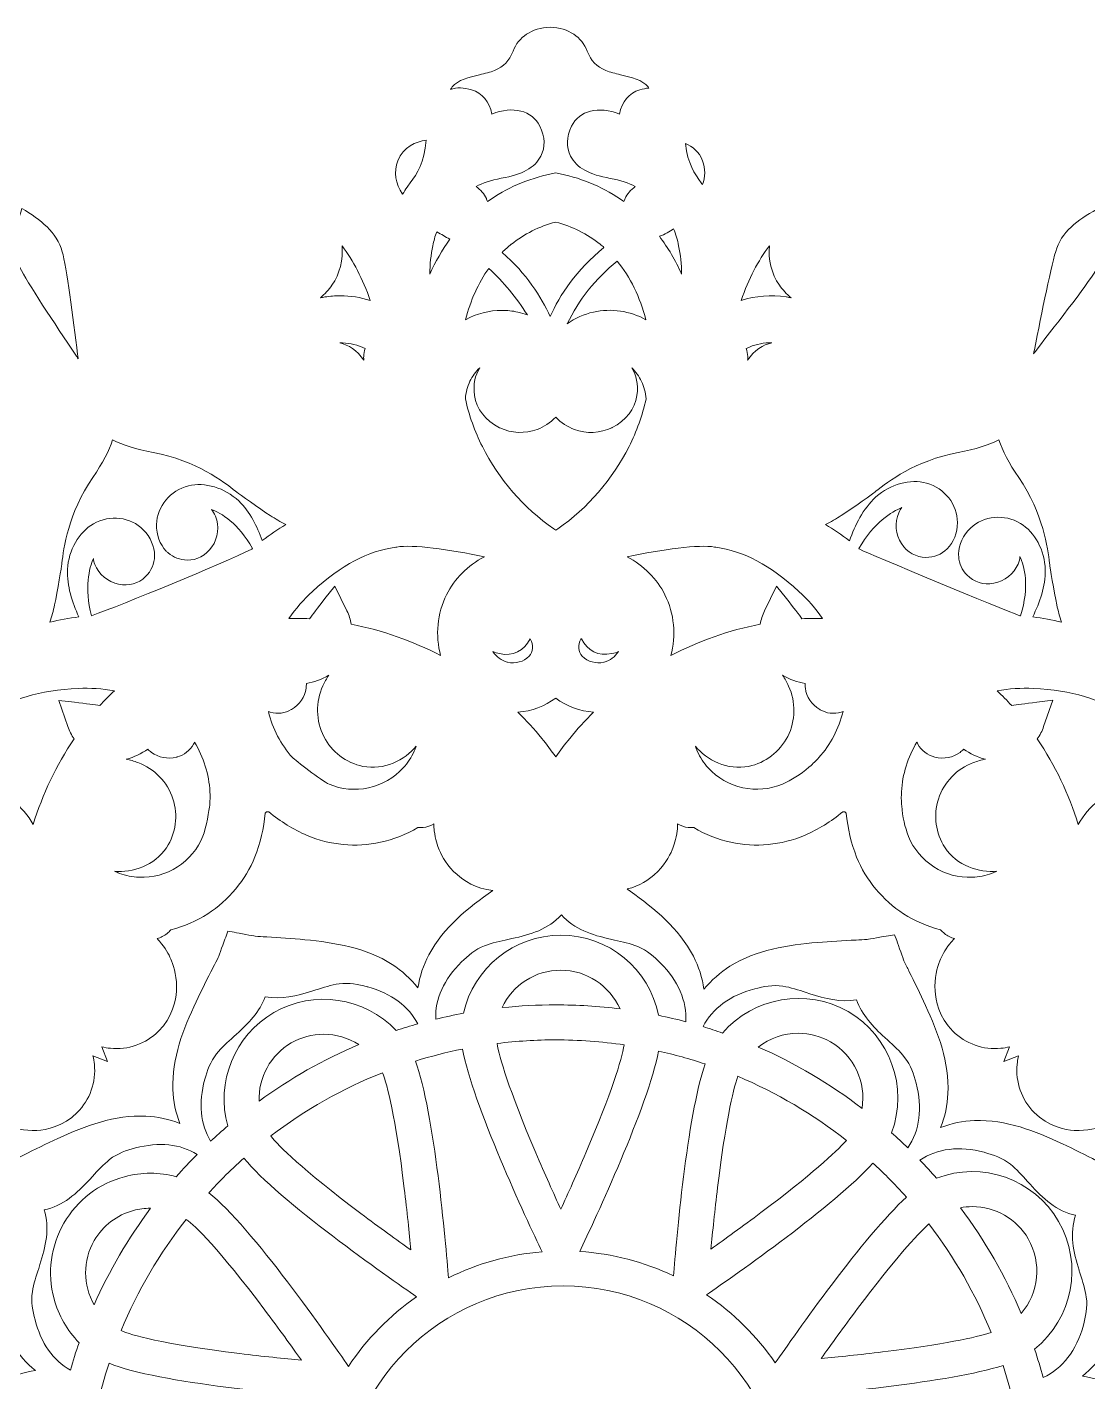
# Model space of a CAD drawing. Header units: millimetres. Extents: x -880 to 1612, y -870 to 417.
# Drawn here: x 566.6 to 778.9, y 113.9 to 385 of the extents above; entities that cross this region are included whole.
import ezdxf

# ---------------------------------------------------------------- set-up
doc = ezdxf.new("R2010")
doc.units = ezdxf.units.MM
doc.header["$MEASUREMENT"] = 0
doc.layers.add('Layer 6', color=7, linetype='Continuous')

msp = doc.modelspace()

# ---------------------------------------------------------------- linework, layer by layer
at = {"layer": 'Layer 6', "lineweight": 0}
for points, knots in [([(657.16, 375.48), (658.25, 375.74), (659.27, 375.98), (660.14, 376.33), (661.97, 377.07), (663.11, 378.26), (663.85, 380.18), (664.99, 383.13), (667.48, 384.75), (671.27, 385.01), (675.06, 384.75), (677.55, 383.13), (678.69, 380.18), (679.43, 378.26), (680.57, 377.07), (682.39, 376.33), (683.27, 375.98), (684.29, 375.74), (685.37, 375.48), (687.52, 374.97), (689.74, 374.44), (690.85, 373.04), (690.91, 372.96), (690.97, 372.89), (691.02, 372.81), (690.43, 372.76), (689.82, 372.65), (689.18, 372.45), (687.07, 371.8), (685.62, 370.05), (685.15, 367.61), (680.97, 369.27), (677.11, 368.32), (675.53, 365.15), (674.49, 363.01), (674.44, 361), (675.37, 359.19), (676.57, 356.86), (679.09, 355.45), (683.3, 354.74), (685.33, 354.41), (687.02, 353.76), (688.31, 353.11), (687.4, 352.44), (686.7, 351.61), (686.26, 350.69), (686.17, 350.5), (686.09, 350.29), (686.02, 350.09), (682.28, 352.77), (677.92, 354.68), (673.3, 355.64), (673.3, 355.64), (672.38, 355.84), (672.38, 355.84), (672.38, 355.84), (671.46, 355.64), (671.46, 355.64), (666.83, 354.68), (662.46, 352.76), (658.74, 350.09), (658.67, 350.29), (658.59, 350.5), (658.5, 350.69), (658.07, 351.61), (657.36, 352.44), (656.45, 353.11), (657.74, 353.76), (659.44, 354.41), (661.48, 354.75), (665.68, 355.45), (668.19, 356.86), (669.39, 359.19), (670.33, 361), (670.27, 363.02), (669.21, 365.19), (667.65, 368.34), (663.78, 369.27), (659.6, 367.61), (659.12, 370.03), (657.67, 371.8), (655.54, 372.46), (654.01, 372.93), (652.6, 372.96), (651.34, 372.55), (651.45, 372.71), (651.56, 372.88), (651.69, 373.04), (652.81, 374.44), (655.02, 374.97), (657.16, 375.48)], [0, 0, 0, 0, 1, 1, 1, 2, 2, 2, 3, 3, 3, 4, 4, 4, 5, 5, 5, 6, 6, 6, 7, 7, 7, 8, 8, 8, 9, 9, 9, 10, 10, 10, 11, 11, 11, 12, 12, 12, 13, 13, 13, 14, 14, 14, 15, 15, 15, 16, 16, 16, 17, 17, 17, 18, 18, 18, 19, 19, 19, 20, 20, 20, 21, 21, 21, 22, 22, 22, 23, 23, 23, 24, 24, 24, 25, 25, 25, 26, 26, 26, 27, 27, 27, 28, 28, 28, 29, 29, 29, 30, 30, 30, 30]), ([(640.8, 358.27), (641.86, 361.08), (644.45, 362.06), (646.46, 362.39), (646.16, 357.81), (644.63, 355.72), (643.27, 353.86), (643.04, 353.55), (642.83, 353.26), (642.64, 352.99), (642.33, 352.53), (642.03, 352.06), (641.75, 351.58), (640.31, 353.63), (639.95, 356.05), (640.8, 358.27)], [0, 0, 0, 0, 1, 1, 1, 2, 2, 2, 3, 3, 3, 4, 4, 4, 5, 5, 5, 5]), ([(701.74, 358.27), (702.34, 356.7), (702.33, 355.04), (701.78, 353.48), (701.69, 353.6), (701.59, 353.73), (701.5, 353.86), (700.2, 355.62), (698.76, 357.6), (698.36, 361.73), (699.74, 361.12), (701.06, 360.07), (701.74, 358.27)], [0, 0, 0, 0, 1, 1, 1, 2, 2, 2, 3, 3, 3, 4, 4, 4, 4]), ([(565.18, 336.88), (563.42, 340.56), (564.29, 344.59), (565.58, 348.73), (569.28, 346.45), (572.58, 343.98), (573.66, 340.05), (574.49, 337.06), (575.78, 326.89), (576.73, 319.46), (576.76, 319.19), (576.8, 318.92), (576.83, 318.65), (576.68, 318.88), (576.53, 319.11), (576.37, 319.34), (572.22, 325.56), (566.52, 334.08), (565.18, 336.88)], [0, 0, 0, 0, 1, 1, 1, 2, 2, 2, 3, 3, 3, 4, 4, 4, 5, 5, 5, 6, 6, 6, 6]), ([(768.15, 320.44), (769.61, 327.78), (771.6, 337.83), (772.63, 340.76), (774, 344.61), (777.46, 346.84), (781.3, 348.86), (782.3, 344.63), (782.89, 340.55), (780.87, 337), (779.35, 334.31), (773.07, 326.2), (768.49, 320.29), (768.32, 320.07), (768.15, 319.85), (767.99, 319.63), (768.04, 319.9), (768.09, 320.17), (768.15, 320.44)], [0, 0, 0, 0, 1, 1, 1, 2, 2, 2, 3, 3, 3, 4, 4, 4, 5, 5, 5, 6, 6, 6, 6]), ([(671.27, 327.09), (669.48, 331.07), (666.53, 335.64), (661.68, 339.93), (662.26, 340.51), (662.87, 341.06), (663.5, 341.56), (663.5, 341.56), (663.51, 341.56), (663.51, 341.56), (666.04, 343.6), (669.11, 345.13), (672.38, 345.99), (675.66, 345.13), (678.73, 343.6), (681.29, 341.54), (681.54, 341.34), (681.78, 341.14), (682.03, 340.93), (676.47, 336.35), (673.2, 331.37), (671.27, 327.09)], [0, 0, 0, 0, 1, 1, 1, 2, 2, 2, 3, 3, 3, 4, 4, 4, 5, 5, 5, 6, 6, 6, 7, 7, 7, 7]), ([(693.12, 343.15), (694.24, 343.49), (695.21, 344.08), (695.97, 344.62), (696.4, 343.55), (696.74, 342.43), (696.98, 341.26), (697.35, 339.46), (697.54, 337.57), (697.57, 335.57), (696.35, 338.31), (694.85, 340.87), (693.12, 343.15)], [0, 0, 0, 0, 1, 1, 1, 2, 2, 2, 3, 3, 3, 4, 4, 4, 4]), ([(647.19, 335.56), (647.22, 337.56), (647.41, 339.44), (647.78, 341.25), (647.98, 342.21), (648.24, 343.13), (648.57, 344.02), (649.47, 343.56), (650.34, 343.07), (651.2, 342.55), (649.66, 340.42), (648.31, 338.07), (647.19, 335.56)], [0, 0, 0, 0, 1, 1, 1, 2, 2, 2, 3, 3, 3, 4, 4, 4, 4]), ([(629.26, 331.24), (628.25, 331.24), (627.24, 331.16), (626.24, 331.01), (626.24, 331.01), (626.19, 331), (626.19, 331), (625.89, 330.95), (625.59, 330.9), (625.29, 330.83), (626.18, 331.56), (626.97, 332.41), (627.62, 333.37), (629.2, 335.67), (629.88, 338.48), (629.63, 341.22), (631.89, 338.26), (633.76, 334.66), (635.29, 330.31), (633.34, 330.93), (631.3, 331.24), (629.26, 331.24)], [0, 0, 0, 0, 1, 1, 1, 2, 2, 2, 3, 3, 3, 4, 4, 4, 5, 5, 5, 6, 6, 6, 7, 7, 7, 7]), ([(715.13, 341.22), (714.88, 338.48), (715.56, 335.68), (717.13, 333.38), (717.79, 332.42), (718.58, 331.56), (719.48, 330.83), (719.18, 330.9), (718.87, 330.96), (718.56, 331.01), (718.56, 331.01), (718.51, 331.02), (718.51, 331.02), (715.46, 331.47), (712.38, 331.23), (709.47, 330.32), (711, 334.67), (712.87, 338.28), (715.13, 341.22)], [0, 0, 0, 0, 1, 1, 1, 2, 2, 2, 3, 3, 3, 4, 4, 4, 5, 5, 5, 6, 6, 6, 6]), ([(666.71, 327.42), (666.1, 327.64), (665.47, 327.83), (664.83, 327.98), (663.77, 328.21), (662.69, 328.33), (661.61, 328.33), (659.06, 328.33), (656.58, 327.69), (654.36, 326.46), (655.31, 330.28), (656.9, 333.79), (658.98, 336.73), (661.94, 333.99), (664.54, 330.86), (666.71, 327.42)], [0, 0, 0, 0, 1, 1, 1, 2, 2, 2, 3, 3, 3, 4, 4, 4, 5, 5, 5, 5]), ([(690.4, 326.46), (687.25, 328.22), (683.48, 328.77), (679.95, 327.98), (678.04, 327.55), (676.25, 326.75), (674.67, 325.63), (676.95, 330.39), (680.35, 334.62), (684.67, 338.19), (687.31, 335), (689.29, 330.95), (690.4, 326.46)], [0, 0, 0, 0, 1, 1, 1, 2, 2, 2, 3, 3, 3, 4, 4, 4, 4]), ([(633.98, 318.34), (632.67, 320.32), (630.91, 321.42), (629.17, 321.83), (630.69, 321.86), (632.23, 321.56), (633.64, 320.97), (633.85, 320.89), (634.05, 320.8), (634.26, 320.7), (634.08, 320.18), (633.98, 319.63), (633.96, 319.07), (633.95, 318.83), (633.96, 318.58), (633.98, 318.34)], [0, 0, 0, 0, 1, 1, 1, 2, 2, 2, 3, 3, 3, 4, 4, 4, 5, 5, 5, 5]), ([(710.78, 318.34), (710.8, 318.58), (710.81, 318.83), (710.8, 319.07), (710.78, 319.63), (710.68, 320.18), (710.51, 320.69), (710.72, 320.8), (710.94, 320.9), (711.17, 320.99), (712.56, 321.58), (714.1, 321.87), (715.6, 321.84), (713.86, 321.43), (712.1, 320.33), (710.78, 318.34)], [0, 0, 0, 0, 1, 1, 1, 2, 2, 2, 3, 3, 3, 4, 4, 4, 5, 5, 5, 5]), ([(655.23, 314.13), (655.71, 315.14), (656.38, 316.07), (657.17, 316.85), (656.27, 315.23), (655.82, 313.77), (656.14, 311.31), (656.14, 311.31), (656.14, 311.31), (656.14, 311.31), (656.49, 308.61), (658.3, 306.26), (661.12, 304.85), (661.12, 304.85), (661.17, 304.83), (661.17, 304.83), (663.5, 303.72), (666.24, 303.6), (668.67, 304.51), (670.03, 305.02), (671.29, 305.86), (672.38, 306.96), (673.47, 305.86), (674.75, 305.02), (676.12, 304.49), (678.54, 303.59), (681.26, 303.72), (683.61, 304.84), (683.61, 304.84), (683.66, 304.86), (683.66, 304.86), (686.46, 306.26), (688.27, 308.61), (688.63, 311.31), (688.94, 313.75), (688.5, 315.22), (687.6, 316.84), (688.39, 316.06), (689.06, 315.12), (689.55, 314.11), (690.05, 313.08), (690.36, 311.88), (690.47, 310.62), (689.73, 307.31), (688.58, 304.09), (687.05, 301.06), (683.76, 294.53), (678.83, 288.83), (672.78, 284.58), (672.65, 284.51), (672.51, 284.44), (672.38, 284.37), (672.25, 284.44), (672.12, 284.51), (671.99, 284.58), (665.94, 288.83), (661, 294.53), (657.71, 301.07), (656.18, 304.1), (655.03, 307.31), (654.3, 310.62), (654.4, 311.88), (654.72, 313.09), (655.23, 314.13)], [0, 0, 0, 0, 1, 1, 1, 2, 2, 2, 3, 3, 3, 4, 4, 4, 5, 5, 5, 6, 6, 6, 7, 7, 7, 8, 8, 8, 9, 9, 9, 10, 10, 10, 11, 11, 11, 12, 12, 12, 13, 13, 13, 14, 14, 14, 15, 15, 15, 16, 16, 16, 17, 17, 17, 18, 18, 18, 19, 19, 19, 20, 20, 20, 21, 21, 21, 21]), ([(572.13, 269.39), (572.13, 269.39), (572.13, 269.39), (572.13, 269.39), (572.71, 272.03), (573.54, 277.4), (573.55, 277.47), (573.55, 277.47), (573.58, 277.73), (573.58, 277.73), (573.94, 280.69), (574.78, 287.6), (579.76, 294.89), (581.74, 297.8), (583.03, 300.23), (583.71, 302.41), (585.75, 301.36), (588.37, 300.54), (591.84, 299.89), (600.51, 298.26), (605.99, 293.96), (608.34, 292.12), (608.34, 292.12), (608.59, 291.92), (608.59, 291.92), (609.05, 291.59), (613.11, 288.63), (615.27, 287.25), (616.28, 286.61), (617.33, 286.01), (618.4, 285.45), (616.79, 284.51), (615.21, 283.44), (613.67, 282.24), (612.61, 285.13), (611.29, 287.94), (608.95, 290.18), (606.16, 292.83), (602.21, 294.02), (598.88, 293.21), (595.27, 292.33), (592.59, 289.08), (592.51, 285.48), (592.46, 283.43), (593.18, 281.49), (594.46, 280.15), (594.59, 280.02), (594.72, 279.89), (594.86, 279.78), (595.9, 278.87), (597.2, 278.37), (598.63, 278.35), (600.61, 278.31), (602.41, 279.27), (603.59, 280.98), (604.84, 282.79), (605.11, 285.15), (604.31, 287.13), (604.1, 287.66), (603.81, 288.11), (603.48, 288.47), (605.48, 287.75), (608.86, 285.81), (611.72, 280.65), (611.67, 280.6), (611.62, 280.56), (611.56, 280.51), (605.56, 277.62), (585.79, 269.43), (579.51, 267.23), (579.5, 267.23), (579.49, 267.23), (579.47, 267.23), (578.1, 272.89), (579.04, 276.7), (579.87, 278.68), (579.91, 278.3), (580.01, 277.9), (580.17, 277.49), (580.95, 275.51), (582.78, 273.99), (584.93, 273.53), (586.96, 273.1), (588.93, 273.65), (590.33, 275.04), (591.49, 276.17), (592.11, 277.62), (592.12, 279.21), (592.13, 281.07), (591.31, 282.97), (589.86, 284.43), (587.33, 286.98), (583.15, 287.49), (579.92, 285.64), (576.95, 283.94), (574.9, 280.35), (574.71, 276.51), (574.54, 273.08), (575.65, 269.97), (576.97, 266.99), (574.97, 266.75), (573.03, 266.38), (571.18, 265.9), (571.55, 267.05), (571.86, 268.22), (572.13, 269.39)], [0, 0, 0, 0, 1, 1, 1, 2, 2, 2, 3, 3, 3, 4, 4, 4, 5, 5, 5, 6, 6, 6, 7, 7, 7, 8, 8, 8, 9, 9, 9, 10, 10, 10, 11, 11, 11, 12, 12, 12, 13, 13, 13, 14, 14, 14, 15, 15, 15, 16, 16, 16, 17, 17, 17, 18, 18, 18, 19, 19, 19, 20, 20, 20, 21, 21, 21, 22, 22, 22, 23, 23, 23, 24, 24, 24, 25, 25, 25, 26, 26, 26, 27, 27, 27, 28, 28, 28, 29, 29, 29, 30, 30, 30, 31, 31, 31, 32, 32, 32, 33, 33, 33, 34, 34, 34, 35, 35, 35, 35]), ([(729.5, 287.26), (729.5, 287.26), (729.51, 287.26), (729.51, 287.26), (731.79, 288.71), (736.16, 291.91), (736.22, 291.96), (736.22, 291.96), (736.44, 292.13), (736.44, 292.13), (738.78, 293.96), (744.26, 298.26), (752.93, 299.89), (756.4, 300.54), (759.02, 301.36), (761.05, 302.41), (761.75, 300.23), (763.05, 297.75), (765.01, 294.88), (769.99, 287.6), (770.82, 280.68), (771.18, 277.72), (771.18, 277.72), (771.22, 277.41), (771.22, 277.41), (771.26, 277.19), (772.06, 271.99), (772.64, 269.38), (772.9, 268.21), (773.22, 267.05), (773.58, 265.9), (771.74, 266.38), (769.81, 266.74), (767.82, 266.99), (769.22, 269.93), (770.4, 273.01), (770.32, 276.44), (770.23, 280.28), (768.28, 283.92), (765.35, 285.69), (762.17, 287.63), (757.98, 287.23), (755.38, 284.74), (753.9, 283.32), (753.03, 281.45), (752.99, 279.59), (752.99, 279.4), (752.99, 279.22), (753.01, 279.04), (753.1, 277.66), (753.67, 276.4), (754.67, 275.37), (756.04, 273.94), (757.99, 273.34), (760.03, 273.72), (762.19, 274.12), (764.06, 275.59), (764.89, 277.56), (765.12, 278.09), (765.23, 278.6), (765.25, 279.09), (766.18, 277.11), (767.23, 273.18), (765.39, 267.22), (765.35, 267.23), (765.3, 267.23), (765.25, 267.23), (761.73, 268.46), (734.95, 279.67), (733.2, 280.51), (733.14, 280.56), (733.08, 280.61), (733.02, 280.67), (736.11, 285.92), (739.59, 288.03), (741.63, 288.86), (741.39, 288.56), (741.18, 288.22), (741.01, 287.82), (740.15, 285.86), (740.37, 283.49), (741.57, 281.65), (742.7, 279.91), (744.48, 278.91), (746.46, 278.89), (748.08, 278.88), (749.54, 279.46), (750.67, 280.59), (751.99, 281.89), (752.76, 283.82), (752.76, 285.86), (752.78, 289.46), (750.18, 292.78), (746.59, 293.75), (743.28, 294.65), (739.31, 293.56), (736.45, 290.98), (733.78, 288.56), (732.36, 285.4), (731.15, 282.2), (729.59, 283.41), (727.99, 284.5), (726.37, 285.45), (727.44, 286.01), (728.49, 286.61), (729.5, 287.26)], [0, 0, 0, 0, 1, 1, 1, 2, 2, 2, 3, 3, 3, 4, 4, 4, 5, 5, 5, 6, 6, 6, 7, 7, 7, 8, 8, 8, 9, 9, 9, 10, 10, 10, 11, 11, 11, 12, 12, 12, 13, 13, 13, 14, 14, 14, 15, 15, 15, 16, 16, 16, 17, 17, 17, 18, 18, 18, 19, 19, 19, 20, 20, 20, 21, 21, 21, 22, 22, 22, 23, 23, 23, 24, 24, 24, 25, 25, 25, 26, 26, 26, 27, 27, 27, 28, 28, 28, 29, 29, 29, 30, 30, 30, 31, 31, 31, 32, 32, 32, 33, 33, 33, 34, 34, 34, 35, 35, 35, 35]), ([(623.73, 272.1), (623.73, 272.1), (623.73, 272.1), (623.73, 272.1), (629.51, 277.37), (634.8, 280.18), (640.4, 280.93), (640.4, 280.93), (640.58, 280.96), (640.58, 280.96), (643.65, 281.54), (651.14, 280.47), (658.11, 279), (654.78, 277.27), (652.1, 274.6), (650.55, 271.42), (648.67, 267.7), (648.25, 263.25), (649.36, 259.23), (643.75, 262.18), (637.75, 264.3), (631.46, 265.53), (631.31, 266.45), (631.03, 267.34), (630.62, 268.17), (630.62, 268.17), (628.19, 273.15), (628.19, 273.15), (628.19, 273.15), (626.22, 270.65), (626.22, 270.65), (624.7, 268.73), (623.72, 267.45), (623.12, 266.62), (621.76, 266.69), (620.37, 266.69), (618.97, 266.64), (620.37, 268.66), (621.97, 270.49), (623.73, 272.1)], [0, 0, 0, 0, 1, 1, 1, 2, 2, 2, 3, 3, 3, 4, 4, 4, 5, 5, 5, 6, 6, 6, 7, 7, 7, 8, 8, 8, 9, 9, 9, 10, 10, 10, 11, 11, 11, 12, 12, 12, 13, 13, 13, 13]), ([(704.18, 280.96), (704.18, 280.96), (704.42, 280.92), (704.42, 280.92), (709.97, 280.18), (715.25, 277.37), (721.03, 272.09), (722.79, 270.49), (724.39, 268.66), (725.79, 266.64), (724.4, 266.69), (723.01, 266.69), (721.65, 266.62), (721.05, 267.46), (720.06, 268.75), (718.55, 270.66), (718.55, 270.66), (716.57, 273.14), (716.57, 273.14), (716.57, 273.14), (714.14, 268.17), (714.14, 268.17), (713.74, 267.34), (713.46, 266.45), (713.3, 265.53), (707.02, 264.3), (701.01, 262.19), (695.41, 259.23), (696.52, 263.24), (696.1, 267.69), (694.23, 271.39), (692.67, 274.6), (689.98, 277.27), (686.66, 279), (693.62, 280.47), (701.11, 281.54), (704.18, 280.96)], [0, 0, 0, 0, 1, 1, 1, 2, 2, 2, 3, 3, 3, 4, 4, 4, 5, 5, 5, 6, 6, 6, 7, 7, 7, 8, 8, 8, 9, 9, 9, 10, 10, 10, 11, 11, 11, 12, 12, 12, 12]), ([(661.13, 259.63), (661.13, 259.63), (661.14, 259.63), (661.14, 259.63), (663.85, 259.05), (666.06, 260.16), (667.26, 262.62), (667.27, 262.61), (667.28, 262.59), (667.29, 262.58), (667.29, 262.58), (667.35, 262.47), (667.35, 262.47), (667.97, 261.48), (667.84, 259.95), (667.05, 259.11), (666.02, 258.02), (664.29, 257.54), (662.73, 257.93), (662.73, 257.93), (662.67, 257.95), (662.67, 257.95), (661.53, 258.21), (660.51, 258.99), (659.81, 260.09), (660.22, 259.89), (660.66, 259.73), (661.13, 259.63)], [0, 0, 0, 0, 1, 1, 1, 2, 2, 2, 3, 3, 3, 4, 4, 4, 5, 5, 5, 6, 6, 6, 7, 7, 7, 8, 8, 8, 9, 9, 9, 9]), ([(677.43, 262.5), (677.43, 262.5), (677.5, 262.61), (677.5, 262.61), (677.5, 262.61), (677.5, 262.62), (677.51, 262.62), (678.71, 260.16), (680.92, 259.06), (683.63, 259.63), (684.1, 259.73), (684.55, 259.89), (684.96, 260.09), (684.26, 259), (683.23, 258.21), (682.08, 257.94), (682.08, 257.94), (682.01, 257.93), (682.01, 257.93), (680.47, 257.54), (678.74, 258.02), (677.7, 259.13), (676.92, 259.95), (676.79, 261.49), (677.43, 262.5)], [0, 0, 0, 0, 1, 1, 1, 2, 2, 2, 3, 3, 3, 4, 4, 4, 5, 5, 5, 6, 6, 6, 7, 7, 7, 8, 8, 8, 8]), ([(625.98, 243.04), (627.57, 239.96), (630.42, 237.79), (633.8, 237.08), (637.96, 236.21), (642.23, 238.34), (644.44, 241.11), (644.34, 240.76), (644.22, 240.43), (644.08, 240.11), (643.51, 238.87), (642.76, 237.74), (641.84, 236.75), (640.04, 234.76), (637.59, 233.36), (634.93, 232.79), (632.3, 232.21), (629.5, 232.47), (627.05, 233.51), (625.44, 234.21), (620.22, 238.32), (619.71, 238.85), (617.4, 241.42), (615.73, 244.63), (614.89, 248.05), (615.02, 248), (615.15, 247.95), (615.28, 247.92), (616.73, 247.49), (618.21, 247.67), (619.48, 248.43), (619.48, 248.43), (619.53, 248.46), (619.53, 248.46), (621.2, 249.5), (622.18, 250.93), (622.44, 252.7), (622.48, 253.01), (622.5, 253.33), (622.49, 253.66), (624, 253.92), (625.51, 254.47), (626.99, 255.3), (626.53, 254.63), (626.13, 253.91), (625.79, 253.16), (624.31, 249.98), (624.38, 246.2), (625.98, 243.04)], [0, 0, 0, 0, 1, 1, 1, 2, 2, 2, 3, 3, 3, 4, 4, 4, 5, 5, 5, 6, 6, 6, 7, 7, 7, 8, 8, 8, 9, 9, 9, 10, 10, 10, 11, 11, 11, 12, 12, 12, 13, 13, 13, 14, 14, 14, 15, 15, 15, 16, 16, 16, 16]), ([(718.98, 253.15), (718.64, 253.9), (718.23, 254.62), (717.77, 255.31), (719.25, 254.47), (720.76, 253.92), (722.27, 253.66), (722.26, 253.34), (722.28, 253.01), (722.33, 252.7), (722.58, 250.93), (723.56, 249.5), (725.25, 248.45), (725.25, 248.45), (725.3, 248.42), (725.3, 248.42), (726.55, 247.67), (728.04, 247.49), (729.48, 247.92), (729.61, 247.95), (729.74, 248), (729.87, 248.05), (729.03, 244.63), (727.36, 241.41), (725.03, 238.83), (724.51, 238.24), (723.89, 237.64), (723.11, 236.96), (723.11, 236.96), (723.04, 236.9), (723.04, 236.9), (721.36, 235.45), (719.58, 234.32), (717.75, 233.52), (715.27, 232.47), (712.45, 232.22), (709.8, 232.8), (707.17, 233.36), (704.72, 234.77), (702.9, 236.77), (702.01, 237.74), (701.26, 238.86), (700.7, 240.09), (700.55, 240.41), (700.43, 240.75), (700.33, 241.1), (702.54, 238.33), (706.81, 236.21), (710.97, 237.08), (714.35, 237.79), (717.2, 239.97), (718.8, 243.07), (720.39, 246.21), (720.45, 249.98), (718.98, 253.15)], [0, 0, 0, 0, 1, 1, 1, 2, 2, 2, 3, 3, 3, 4, 4, 4, 5, 5, 5, 6, 6, 6, 7, 7, 7, 8, 8, 8, 9, 9, 9, 10, 10, 10, 11, 11, 11, 12, 12, 12, 13, 13, 13, 14, 14, 14, 15, 15, 15, 16, 16, 16, 17, 17, 17, 18, 18, 18, 18]), ([(558.67, 247.03), (558.67, 247.03), (558.87, 247.17), (558.87, 247.17), (563.32, 250.57), (569.03, 252.32), (576.86, 252.68), (579.23, 252.79), (581.66, 252.62), (584.08, 252.19), (583.06, 251.24), (582.08, 250.25), (581.16, 249.24), (580.15, 249.41), (578.54, 249.62), (576.11, 249.9), (576.11, 249.9), (572.96, 250.26), (572.96, 250.26), (572.96, 250.26), (574.76, 245.03), (574.76, 245.03), (575.06, 244.15), (575.49, 243.33), (576.03, 242.57), (572.46, 237.26), (569.71, 231.52), (567.83, 225.46), (565.78, 229.08), (562.35, 231.93), (558.4, 233.23), (556.72, 233.8), (554.93, 234.1), (553.08, 234.1), (551.28, 234.1), (549.45, 233.81), (547.69, 233.26), (551.49, 239.11), (555.96, 245.18), (558.67, 247.03)], [0, 0, 0, 0, 1, 1, 1, 2, 2, 2, 3, 3, 3, 4, 4, 4, 5, 5, 5, 6, 6, 6, 7, 7, 7, 8, 8, 8, 9, 9, 9, 10, 10, 10, 11, 11, 11, 12, 12, 12, 13, 13, 13, 13]), ([(785.92, 247.16), (785.92, 247.16), (786.09, 247.03), (786.09, 247.03), (788.68, 245.27), (793.22, 239.22), (797.1, 233.25), (793.52, 234.38), (789.74, 234.39), (786.39, 233.24), (782.44, 231.94), (778.99, 229.09), (776.93, 225.46), (775.06, 231.51), (772.31, 237.26), (768.73, 242.57), (769.28, 243.33), (769.7, 244.15), (770, 245.03), (770, 245.03), (771.82, 250.29), (771.82, 250.29), (771.82, 250.29), (768.65, 249.91), (768.65, 249.91), (766.21, 249.62), (764.61, 249.41), (763.61, 249.24), (762.69, 250.25), (761.71, 251.24), (760.68, 252.19), (763.1, 252.62), (765.52, 252.79), (767.91, 252.68), (775.73, 252.32), (781.45, 250.57), (785.92, 247.16)], [0, 0, 0, 0, 1, 1, 1, 2, 2, 2, 3, 3, 3, 4, 4, 4, 5, 5, 5, 6, 6, 6, 7, 7, 7, 8, 8, 8, 9, 9, 9, 10, 10, 10, 11, 11, 11, 12, 12, 12, 12]), ([(679.96, 247.92), (678.27, 246.25), (676.67, 244.49), (675.18, 242.66), (674.21, 241.48), (673.27, 240.24), (672.38, 238.98), (671.49, 240.25), (670.55, 241.48), (669.59, 242.67), (668.09, 244.5), (666.49, 246.26), (664.8, 247.92), (667.59, 248.12), (670.23, 249.1), (672.38, 250.74), (674.55, 249.09), (677.19, 248.11), (679.96, 247.92)], [0, 0, 0, 0, 1, 1, 1, 2, 2, 2, 3, 3, 3, 4, 4, 4, 5, 5, 5, 6, 6, 6, 6]), ([(595.8, 230.57), (595.8, 230.57), (595.8, 230.58), (595.8, 230.58), (594.7, 233.92), (592.08, 236.63), (588.8, 237.83), (588.03, 238.12), (587.23, 238.35), (586.42, 238.5), (588.06, 238.95), (589.51, 239.63), (590.77, 240.52), (590.99, 240.28), (591.23, 240.07), (591.49, 239.88), (592.92, 238.81), (594.62, 238.49), (596.56, 238.94), (596.56, 238.94), (596.61, 238.95), (596.61, 238.95), (598.03, 239.31), (599.21, 240.23), (599.93, 241.55), (599.99, 241.67), (600.05, 241.8), (600.11, 241.93), (601.94, 238.91), (603.02, 235.45), (603.21, 231.98), (603.25, 231.21), (603.24, 230.35), (603.17, 229.3), (603.08, 228.56), (602.44, 224.68), (601.81, 223.09), (600.8, 220.59), (598.99, 218.41), (596.7, 216.95), (594.45, 215.49), (591.72, 214.75), (589.02, 214.88), (587.69, 214.93), (586.38, 215.2), (585.11, 215.66), (584.78, 215.79), (584.45, 215.94), (584.13, 216.12), (587.65, 215.73), (592.17, 217.24), (594.5, 220.8), (596.39, 223.69), (596.86, 227.25), (595.8, 230.57)], [0, 0, 0, 0, 1, 1, 1, 2, 2, 2, 3, 3, 3, 4, 4, 4, 5, 5, 5, 6, 6, 6, 7, 7, 7, 8, 8, 8, 9, 9, 9, 10, 10, 10, 11, 11, 11, 12, 12, 12, 13, 13, 13, 14, 14, 14, 15, 15, 15, 16, 16, 16, 17, 17, 17, 18, 18, 18, 18]), ([(750.27, 220.8), (752.59, 217.24), (757.12, 215.73), (760.64, 216.12), (760.33, 215.95), (760.01, 215.8), (759.69, 215.68), (758.4, 215.2), (757.06, 214.93), (755.72, 214.88), (753.04, 214.75), (750.31, 215.49), (748.04, 216.97), (745.77, 218.42), (743.97, 220.58), (742.97, 223.05), (742.23, 224.92), (741.77, 226.98), (741.6, 229.18), (741.6, 229.18), (741.59, 229.42), (741.59, 229.42), (741.52, 230.42), (741.51, 231.24), (741.56, 232.01), (741.74, 235.47), (742.83, 238.92), (744.65, 241.92), (744.71, 241.8), (744.77, 241.67), (744.84, 241.55), (745.56, 240.23), (746.75, 239.3), (748.22, 238.94), (750.14, 238.49), (751.84, 238.81), (753.27, 239.88), (753.53, 240.07), (753.77, 240.28), (754, 240.52), (755.25, 239.63), (756.71, 238.95), (758.34, 238.5), (757.54, 238.35), (756.75, 238.12), (755.98, 237.83), (752.68, 236.63), (750.06, 233.91), (748.95, 230.54), (747.9, 227.24), (748.38, 223.69), (750.27, 220.8)], [0, 0, 0, 0, 1, 1, 1, 2, 2, 2, 3, 3, 3, 4, 4, 4, 5, 5, 5, 6, 6, 6, 7, 7, 7, 8, 8, 8, 9, 9, 9, 10, 10, 10, 11, 11, 11, 12, 12, 12, 13, 13, 13, 14, 14, 14, 15, 15, 15, 16, 16, 16, 17, 17, 17, 17]), ([(553.16, 157.96), (554.63, 160.23), (555.7, 162.71), (556.34, 165.35), (556.62, 165.58), (556.88, 165.84), (557.11, 166.12), (557.59, 166.71), (557.93, 167.4), (558.12, 168.13), (558.45, 167.8), (558.8, 167.49), (559.17, 167.19), (560.46, 166.17), (561.72, 165.55), (562.56, 165.21), (563.89, 164.67), (566.01, 164.07), (568.58, 164.24), (570.4, 164.35), (573.87, 164.95), (576.66, 167.81), (579.15, 170.3), (580.46, 173.99), (580.07, 177.41), (580.02, 178), (579.92, 178.59), (579.77, 179.17), (579.77, 179.17), (582.73, 178), (582.73, 178), (582.73, 178), (581.56, 180.96), (581.56, 180.96), (582.14, 180.81), (582.72, 180.71), (583.28, 180.67), (586.74, 180.28), (590.43, 181.58), (592.91, 184.06), (595.78, 186.86), (596.38, 190.31), (596.49, 192.11), (596.66, 194.71), (596.06, 196.85), (595.51, 198.19), (595.18, 199.02), (594.56, 200.28), (593.52, 201.58), (593.23, 201.94), (592.93, 202.29), (592.61, 202.61), (593.34, 202.8), (594.03, 203.14), (594.61, 203.62), (594.89, 203.85), (595.15, 204.11), (595.38, 204.39), (598.02, 205.03), (600.5, 206.1), (602.76, 207.57), (606.97, 210.27), (610.31, 214.32), (612.19, 218.96), (613.28, 221.71), (613.97, 224.65), (614.25, 227.69), (614.34, 227.8), (614.44, 227.91), (614.53, 228.01), (614.67, 228), (614.81, 227.99), (614.96, 227.99), (617.31, 226.03), (619.88, 224.44), (622.62, 223.25), (627.21, 221.31), (632.42, 220.82), (637.3, 221.88), (639.95, 222.44), (642.46, 223.44), (644.77, 224.85), (645.13, 224.81), (645.5, 224.81), (645.86, 224.85), (646.61, 224.93), (647.35, 225.17), (648, 225.56), (648, 225.09), (648.03, 224.62), (648.08, 224.15), (648.27, 222.52), (648.72, 221.19), (649.07, 220.36), (649.63, 219.04), (650.71, 217.11), (652.65, 215.41), (653.88, 214.32), (656.36, 212.54), (659.82, 212.26), (659.82, 212.26), (659.81, 212.25), (659.8, 212.24), (654.88, 208.82), (649.93, 204.89), (647, 199.37), (645.9, 197.29), (645.17, 195.08), (644.81, 192.77), (643.35, 194.61), (641.63, 196.17), (639.65, 197.44), (634.39, 200.82), (628.15, 201.81), (622.18, 202.38), (619.63, 202.62), (617.04, 202.78), (614.55, 202.94), (614.55, 202.94), (614.34, 202.95), (614.34, 202.95), (613.66, 202.99), (612.97, 203.04), (612.28, 203.08), (611.82, 203.17), (609.08, 203.69), (608.03, 203.87), (608.03, 203.87), (606.8, 204.08), (606.8, 204.08), (606.8, 204.08), (606.35, 202.91), (606.35, 202.91), (605.97, 201.91), (605.02, 199.28), (604.86, 198.84), (604.53, 198.19), (604.2, 197.54), (603.87, 196.89), (603.87, 196.89), (603.83, 196.82), (603.83, 196.82), (602.69, 194.59), (601.52, 192.29), (600.43, 189.97), (597.88, 184.55), (595.56, 178.67), (595.78, 172.42), (595.87, 170.08), (596.34, 167.79), (597.18, 165.61), (595, 166.47), (592.73, 166.97), (590.38, 167.08), (584.14, 167.37), (578.24, 165.11), (572.78, 162.62), (570.45, 161.55), (568.13, 160.4), (565.88, 159.28), (565.22, 158.95), (564.53, 158.61), (563.85, 158.27), (563.38, 158.1), (559.74, 156.76), (558.35, 156.36), (558.35, 156.36), (556.96, 155.96), (556.96, 155.96), (556.96, 155.96), (557.29, 154.55), (557.29, 154.55), (557.63, 153.14), (558.25, 149.3), (558.33, 148.81), (558.37, 148.06), (558.41, 147.3), (558.45, 146.56), (558.45, 146.56), (558.46, 146.24), (558.46, 146.24), (558.57, 144.1), (558.71, 141.45), (558.93, 138.9), (559.43, 132.93), (560.36, 126.68), (563.68, 121.38), (564.93, 119.4), (566.47, 117.65), (568.29, 116.18), (565.98, 115.84), (563.76, 115.13), (561.67, 114.05), (556.12, 111.19), (552.14, 106.28), (548.66, 101.39), (548.59, 101.3), (548.52, 101.2), (548.45, 101.1), (548.13, 104.45), (546.42, 106.85), (545.35, 108.05), (543.63, 110.02), (541.69, 111.1), (540.36, 111.67), (539.54, 112.01), (538.21, 112.46), (536.55, 112.65), (536.09, 112.7), (535.64, 112.73), (535.18, 112.74), (535.56, 113.39), (535.81, 114.11), (535.88, 114.86), (535.92, 115.23), (535.92, 115.6), (535.88, 115.96), (537.29, 118.27), (538.29, 120.78), (538.85, 123.42), (539.91, 128.31), (539.42, 133.53), (537.47, 138.14), (536.29, 140.86), (534.7, 143.42), (532.74, 145.78), (532.74, 145.92), (532.73, 146.06), (532.72, 146.2), (532.83, 146.29), (532.93, 146.39), (533.04, 146.48), (536.09, 146.76), (539.03, 147.46), (541.81, 148.55), (546.42, 150.42), (550.46, 153.76), (553.16, 157.96)], [0, 0, 0, 0, 1, 1, 1, 2, 2, 2, 3, 3, 3, 4, 4, 4, 5, 5, 5, 6, 6, 6, 7, 7, 7, 8, 8, 8, 9, 9, 9, 10, 10, 10, 11, 11, 11, 12, 12, 12, 13, 13, 13, 14, 14, 14, 15, 15, 15, 16, 16, 16, 17, 17, 17, 18, 18, 18, 19, 19, 19, 20, 20, 20, 21, 21, 21, 22, 22, 22, 23, 23, 23, 24, 24, 24, 25, 25, 25, 26, 26, 26, 27, 27, 27, 28, 28, 28, 29, 29, 29, 30, 30, 30, 31, 31, 31, 32, 32, 32, 33, 33, 33, 34, 34, 34, 35, 35, 35, 36, 36, 36, 37, 37, 37, 38, 38, 38, 39, 39, 39, 40, 40, 40, 41, 41, 41, 42, 42, 42, 43, 43, 43, 44, 44, 44, 45, 45, 45, 46, 46, 46, 47, 47, 47, 48, 48, 48, 49, 49, 49, 50, 50, 50, 51, 51, 51, 52, 52, 52, 53, 53, 53, 54, 54, 54, 55, 55, 55, 56, 56, 56, 57, 57, 57, 58, 58, 58, 59, 59, 59, 60, 60, 60, 61, 61, 61, 62, 62, 62, 63, 63, 63, 64, 64, 64, 65, 65, 65, 66, 66, 66, 67, 67, 67, 68, 68, 68, 69, 69, 69, 70, 70, 70, 71, 71, 71, 72, 72, 72, 73, 73, 73, 74, 74, 74, 75, 75, 75, 76, 76, 76, 77, 77, 77, 78, 78, 78, 79, 79, 79, 79]), ([(707.45, 221.88), (712.34, 220.82), (717.57, 221.31), (722.17, 223.27), (724.89, 224.44), (727.46, 226.03), (729.81, 227.99), (729.95, 227.99), (730.09, 228), (730.23, 228.01), (730.33, 227.91), (730.42, 227.8), (730.51, 227.69), (730.79, 224.65), (731.49, 221.7), (732.59, 218.93), (734.45, 214.31), (737.8, 210.28), (741.99, 207.57), (744.26, 206.1), (746.74, 205.04), (749.38, 204.39), (749.61, 204.11), (749.87, 203.85), (750.15, 203.63), (750.74, 203.14), (751.43, 202.8), (752.16, 202.61), (751.83, 202.28), (751.52, 201.93), (751.22, 201.55), (750.2, 200.26), (749.58, 199.01), (749.24, 198.17), (748.71, 196.84), (748.1, 194.72), (748.27, 192.15), (748.38, 190.33), (748.98, 186.86), (751.84, 184.08), (754.33, 181.58), (758.02, 180.28), (761.44, 180.66), (762.03, 180.71), (762.62, 180.81), (763.2, 180.96), (763.2, 180.96), (762.03, 178), (762.03, 178), (762.03, 178), (764.99, 179.17), (764.99, 179.17), (764.84, 178.59), (764.74, 178.02), (764.7, 177.45), (764.31, 173.99), (765.61, 170.3), (768.09, 167.83), (770.9, 164.95), (774.34, 164.35), (776.14, 164.24), (778.75, 164.07), (780.89, 164.68), (782.23, 165.22), (783.05, 165.56), (784.31, 166.18), (785.61, 167.21), (785.97, 167.5), (786.32, 167.8), (786.64, 168.12), (786.83, 167.39), (787.18, 166.7), (787.66, 166.12), (787.89, 165.83), (788.14, 165.58), (788.42, 165.35), (789.07, 162.71), (790.13, 160.23), (791.6, 157.97), (794.31, 153.77), (798.35, 150.42), (802.99, 148.54), (805.74, 147.45), (808.68, 146.76), (811.73, 146.48), (811.83, 146.39), (811.94, 146.29), (812.05, 146.2), (812.04, 146.06), (812.03, 145.92), (812.02, 145.78), (810.06, 143.42), (808.47, 140.85), (807.28, 138.11), (805.34, 133.53), (804.85, 128.31), (805.91, 123.43), (806.47, 120.79), (807.47, 118.28), (808.88, 115.96), (808.84, 115.6), (808.84, 115.23), (808.88, 114.87), (808.96, 114.11), (809.2, 113.38), (809.59, 112.74), (809.12, 112.73), (808.65, 112.7), (808.18, 112.65), (806.55, 112.46), (805.22, 112.01), (804.39, 111.66), (803.07, 111.1), (801.14, 110.02), (799.44, 108.08), (798.39, 106.9), (796.72, 104.56), (796.33, 101.34), (793.12, 105.83), (789.4, 110.2), (784.35, 112.88), (782.28, 113.97), (780.06, 114.71), (777.75, 115.07), (779.59, 116.53), (781.15, 118.25), (782.42, 120.23), (785.8, 125.49), (786.79, 131.73), (787.36, 137.7), (787.6, 140.24), (787.76, 142.83), (787.92, 145.34), (787.92, 145.34), (787.92, 145.41), (787.92, 145.41), (787.97, 146.13), (788.02, 146.87), (788.06, 147.61), (788.15, 148.1), (788.81, 151.92), (789.16, 153.32), (789.16, 153.32), (789.51, 154.73), (789.51, 154.73), (789.51, 154.73), (788.11, 155.15), (788.11, 155.15), (786.73, 155.56), (783.09, 156.94), (782.63, 157.12), (782.02, 157.43), (781.42, 157.74), (780.81, 158.04), (780.81, 158.04), (780.6, 158.15), (780.6, 158.15), (778.37, 159.29), (776.07, 160.47), (773.75, 161.55), (768.33, 164.1), (762.45, 166.43), (756.2, 166.2), (753.86, 166.11), (751.57, 165.64), (749.39, 164.8), (750.25, 166.98), (750.75, 169.26), (750.86, 171.6), (751.15, 177.84), (748.89, 183.75), (746.4, 189.2), (745.33, 191.53), (744.18, 193.85), (743.06, 196.1), (742.73, 196.76), (742.39, 197.44), (742.06, 198.13), (741.9, 198.57), (740.98, 201.2), (740.61, 202.2), (740.61, 202.2), (740.18, 203.37), (740.18, 203.37), (740.18, 203.37), (738.94, 203.17), (738.94, 203.17), (737.89, 203.01), (735.13, 202.52), (734.68, 202.43), (733.96, 202.39), (733.24, 202.36), (732.51, 202.32), (732.51, 202.32), (732.42, 202.31), (732.42, 202.31), (729.92, 202.19), (727.33, 202.05), (724.78, 201.84), (718.81, 201.33), (712.55, 200.4), (707.25, 197.08), (705.27, 195.84), (703.53, 194.29), (702.05, 192.47), (701.71, 194.78), (701, 197), (699.93, 199.09), (697.06, 204.64), (692.15, 208.62), (687.27, 212.1), (687.06, 212.24), (686.86, 212.39), (686.65, 212.54), (689.22, 213.14), (691.08, 214.49), (692.09, 215.39), (694.05, 217.11), (695.13, 219.04), (695.7, 220.37), (696.04, 221.2), (696.49, 222.52), (696.69, 224.18), (696.74, 224.64), (696.76, 225.1), (696.77, 225.55), (697.42, 225.17), (698.14, 224.93), (698.89, 224.85), (699.25, 224.81), (699.62, 224.81), (699.99, 224.85), (702.31, 223.44), (704.81, 222.44), (707.45, 221.88)], [0, 0, 0, 0, 1, 1, 1, 2, 2, 2, 3, 3, 3, 4, 4, 4, 5, 5, 5, 6, 6, 6, 7, 7, 7, 8, 8, 8, 9, 9, 9, 10, 10, 10, 11, 11, 11, 12, 12, 12, 13, 13, 13, 14, 14, 14, 15, 15, 15, 16, 16, 16, 17, 17, 17, 18, 18, 18, 19, 19, 19, 20, 20, 20, 21, 21, 21, 22, 22, 22, 23, 23, 23, 24, 24, 24, 25, 25, 25, 26, 26, 26, 27, 27, 27, 28, 28, 28, 29, 29, 29, 30, 30, 30, 31, 31, 31, 32, 32, 32, 33, 33, 33, 34, 34, 34, 35, 35, 35, 36, 36, 36, 37, 37, 37, 38, 38, 38, 39, 39, 39, 40, 40, 40, 41, 41, 41, 42, 42, 42, 43, 43, 43, 44, 44, 44, 45, 45, 45, 46, 46, 46, 47, 47, 47, 48, 48, 48, 49, 49, 49, 50, 50, 50, 51, 51, 51, 52, 52, 52, 53, 53, 53, 54, 54, 54, 55, 55, 55, 56, 56, 56, 57, 57, 57, 58, 58, 58, 59, 59, 59, 60, 60, 60, 61, 61, 61, 62, 62, 62, 63, 63, 63, 64, 64, 64, 65, 65, 65, 66, 66, 66, 67, 67, 67, 68, 68, 68, 69, 69, 69, 70, 70, 70, 71, 71, 71, 72, 72, 72, 73, 73, 73, 74, 74, 74, 75, 75, 75, 76, 76, 76, 77, 77, 77, 78, 78, 78, 78]), ([(673.51, 207.37), (676.03, 204.48), (679.72, 203.31), (683.36, 202.49), (683.36, 202.49), (684.14, 202.32), (684.14, 202.32), (685.71, 201.97), (687.33, 201.62), (688.8, 201.03), (690.64, 200.3), (692.14, 198.95), (693.36, 197.72), (696.89, 194.19), (698.65, 190.07), (698.41, 185.98), (696.63, 186.45), (694.8, 186.88), (692.95, 187.26), (691.1, 196.59), (682.99, 203.29), (673.4, 203.29), (664.02, 203.29), (655.95, 196.76), (653.93, 187.67), (652.07, 187.33), (650.2, 186.93), (648.37, 186.49), (648.23, 190.53), (650.01, 194.46), (653.55, 197.93), (654.79, 199.14), (656.3, 200.48), (658.15, 201.19), (659.62, 201.76), (661.25, 202.1), (662.83, 202.43), (662.83, 202.43), (663.6, 202.6), (663.6, 202.6), (667.26, 203.37), (670.96, 204.5), (673.51, 207.37)], [0, 0, 0, 0, 1, 1, 1, 2, 2, 2, 3, 3, 3, 4, 4, 4, 5, 5, 5, 6, 6, 6, 7, 7, 7, 8, 8, 8, 9, 9, 9, 10, 10, 10, 11, 11, 11, 12, 12, 12, 13, 13, 13, 14, 14, 14, 14]), ([(661.65, 188.79), (663.75, 193.33), (668.29, 196.29), (673.4, 196.29), (678.54, 196.29), (683.21, 193.17), (685.25, 188.54), (680.99, 189.08), (676.67, 189.35), (672.38, 189.35), (668.81, 189.35), (665.21, 189.16), (661.65, 188.79)], [0, 0, 0, 0, 1, 1, 1, 2, 2, 2, 3, 3, 3, 4, 4, 4, 4]), ([(640.46, 184.22), (634.16, 190.9), (623.98, 192.42), (615.98, 187.8), (608.12, 183.27), (604.31, 173.82), (606.76, 165.13), (605.6, 164.13), (604.45, 163.11), (603.34, 162.06), (601.26, 165.48), (600.86, 169.73), (602.17, 174.45), (602.64, 176.12), (603.28, 178.03), (604.53, 179.58), (605.51, 180.8), (606.75, 181.91), (607.96, 182.99), (607.96, 182.99), (608.54, 183.52), (608.54, 183.52), (610.87, 185.62), (613.15, 187.97), (614.27, 190.98), (617.43, 190.41), (620.62, 191.17), (623.61, 192.11), (623.61, 192.11), (624.36, 192.34), (624.36, 192.34), (625.9, 192.83), (627.48, 193.33), (629.04, 193.56), (631, 193.84), (632.98, 193.42), (634.65, 192.97), (634.65, 192.97), (634.76, 192.94), (634.76, 192.94), (639.49, 191.65), (642.93, 189.1), (644.78, 185.55), (643.34, 185.14), (641.89, 184.69), (640.46, 184.22)], [0, 0, 0, 0, 1, 1, 1, 2, 2, 2, 3, 3, 3, 4, 4, 4, 5, 5, 5, 6, 6, 6, 7, 7, 7, 8, 8, 8, 9, 9, 9, 10, 10, 10, 11, 11, 11, 12, 12, 12, 13, 13, 13, 14, 14, 14, 15, 15, 15, 15]), ([(742.81, 160.74), (741.76, 161.76), (740.68, 162.77), (739.58, 163.75), (742.97, 172.81), (739.31, 183.13), (730.87, 188), (722.6, 192.77), (711.94, 190.91), (705.77, 183.72), (704.47, 184.17), (703.16, 184.6), (701.86, 184.99), (703.73, 188.65), (707.36, 191.32), (712.21, 192.56), (713.89, 193), (715.87, 193.4), (717.83, 193.09), (719.38, 192.85), (720.96, 192.33), (722.49, 191.82), (722.49, 191.82), (723.24, 191.58), (723.24, 191.58), (726.23, 190.61), (729.4, 189.81), (732.57, 190.36), (733.65, 187.33), (735.91, 184.95), (738.21, 182.83), (738.21, 182.83), (738.8, 182.29), (738.8, 182.29), (739.99, 181.21), (741.22, 180.08), (742.19, 178.85), (743.42, 177.29), (744.04, 175.37), (744.49, 173.7), (745.81, 168.75), (745.22, 164.19), (742.81, 160.74)], [0, 0, 0, 0, 1, 1, 1, 2, 2, 2, 3, 3, 3, 4, 4, 4, 5, 5, 5, 6, 6, 6, 7, 7, 7, 8, 8, 8, 9, 9, 9, 10, 10, 10, 11, 11, 11, 12, 12, 12, 13, 13, 13, 14, 14, 14, 14]), ([(613.02, 170.08), (612.87, 174.8), (615.33, 179.34), (619.48, 181.74), (621.44, 182.87), (623.67, 183.47), (625.93, 183.47), (628.44, 183.47), (630.89, 182.74), (632.98, 181.4), (625.93, 178.41), (619.23, 174.61), (613.02, 170.08)], [0, 0, 0, 0, 1, 1, 1, 2, 2, 2, 3, 3, 3, 4, 4, 4, 4]), ([(672.38, 182.35), (676.96, 182.35), (681.57, 182.01), (686.1, 181.35), (685.51, 178.23), (683.64, 172.03), (678.41, 159.75), (676.61, 155.53), (674.81, 151.51), (673.4, 148.44), (671.99, 151.51), (670.19, 155.52), (668.4, 159.73), (662.85, 172.76), (661.14, 178.86), (660.65, 181.62), (664.55, 182.1), (668.49, 182.35), (672.38, 182.35)], [0, 0, 0, 0, 1, 1, 1, 2, 2, 2, 3, 3, 3, 4, 4, 4, 5, 5, 5, 6, 6, 6, 6]), ([(712.92, 180.91), (715.18, 182.67), (718.03, 183.67), (720.92, 183.67), (723.18, 183.67), (725.41, 183.07), (727.37, 181.93), (732.08, 179.21), (734.54, 173.9), (733.67, 168.64), (727.25, 173.56), (720.28, 177.68), (712.92, 180.91)], [0, 0, 0, 0, 1, 1, 1, 2, 2, 2, 3, 3, 3, 4, 4, 4, 4]), ([(653.75, 180.51), (655.67, 169.73), (666.65, 146.21), (669.64, 139.93), (663.08, 139.4), (656.8, 137.65), (650.92, 134.71), (650.39, 141.54), (648.11, 167.89), (644.31, 178.1), (647.4, 179.06), (650.56, 179.87), (653.75, 180.51)], [0, 0, 0, 0, 1, 1, 1, 2, 2, 2, 3, 3, 3, 4, 4, 4, 4]), ([(702.26, 177.52), (698.67, 166.95), (696.49, 142.02), (695.94, 135.12), (690.04, 137.94), (683.74, 139.57), (677.19, 139.99), (680.18, 146.27), (690.87, 169.18), (692.97, 180.09), (696.11, 179.4), (699.22, 178.53), (702.26, 177.52)], [0, 0, 0, 0, 1, 1, 1, 2, 2, 2, 3, 3, 3, 4, 4, 4, 4]), ([(637.72, 175.78), (638.7, 173.26), (640.31, 167.18), (642.09, 152.6), (642.64, 148.05), (643.09, 143.66), (643.41, 140.3), (640.65, 142.26), (637.08, 144.83), (633.41, 147.59), (621.42, 156.6), (617.01, 161.04), (615.39, 163.12), (622.24, 168.37), (629.75, 172.62), (637.72, 175.78)], [0, 0, 0, 0, 1, 1, 1, 2, 2, 2, 3, 3, 3, 4, 4, 4, 5, 5, 5, 5]), ([(730.53, 162.22), (728.33, 159.79), (723.6, 155.42), (713.44, 147.78), (709.77, 145.03), (706.2, 142.45), (703.45, 140.49), (703.76, 143.86), (704.21, 148.24), (704.76, 152.79), (706.33, 165.69), (707.78, 171.99), (708.8, 175.06), (716.57, 171.79), (723.87, 167.48), (730.53, 162.22)], [0, 0, 0, 0, 1, 1, 1, 2, 2, 2, 3, 3, 3, 4, 4, 4, 5, 5, 5, 5]), ([(570, 148.34), (573.77, 149.07), (576.62, 151.69), (579.15, 154.43), (579.15, 154.43), (579.69, 155.02), (579.69, 155.02), (580.78, 156.21), (581.9, 157.44), (583.13, 158.41), (584.69, 159.64), (586.61, 160.26), (588.29, 160.71), (593, 161.97), (597.24, 161.53), (600.63, 159.43), (599.21, 158), (597.81, 156.5), (596.46, 154.97), (593.09, 155.88), (589.52, 155.89), (586.11, 154.97), (580.96, 153.59), (576.66, 150.29), (574, 145.68), (571.33, 141.07), (570.63, 135.69), (572, 130.55), (572.9, 127.21), (574.62, 124.18), (577.02, 121.75), (576.38, 119.93), (575.8, 118.09), (575.27, 116.26), (571.83, 118.19), (569.4, 121.65), (568.2, 126.34), (567.77, 128.01), (567.37, 129.99), (567.67, 131.95), (567.91, 133.51), (568.43, 135.09), (568.94, 136.62), (568.94, 136.62), (569.18, 137.37), (569.18, 137.37), (570.33, 140.93), (571.21, 144.7), (570, 148.34)], [0, 0, 0, 0, 1, 1, 1, 2, 2, 2, 3, 3, 3, 4, 4, 4, 5, 5, 5, 6, 6, 6, 7, 7, 7, 8, 8, 8, 9, 9, 9, 10, 10, 10, 11, 11, 11, 12, 12, 12, 13, 13, 13, 14, 14, 14, 15, 15, 15, 16, 16, 16, 16]), ([(777.09, 136.27), (777.16, 136.03), (777.24, 135.78), (777.33, 135.52), (777.81, 133.98), (778.31, 132.39), (778.54, 130.84), (778.82, 128.88), (778.4, 126.9), (777.95, 125.23), (776.61, 120.22), (773.77, 116.56), (769.9, 114.79), (769.39, 116.68), (768.81, 118.59), (768.18, 120.47), (775.86, 126.6), (777.94, 137.44), (773, 146.01), (768.07, 154.54), (757.68, 158.17), (748.57, 154.65), (747.5, 155.88), (746.39, 157.09), (745.26, 158.27), (748.7, 160.62), (753.22, 161.18), (758.1, 159.85), (758.1, 159.85), (758.23, 159.81), (758.23, 159.81), (759.9, 159.34), (761.82, 158.7), (763.36, 157.46), (764.58, 156.47), (765.69, 155.23), (766.77, 154.03), (766.77, 154.03), (767.3, 153.44), (767.3, 153.44), (769.8, 150.66), (772.63, 148.02), (776.39, 147.25), (775.14, 143.62), (775.97, 139.84), (777.09, 136.27)], [0, 0, 0, 0, 1, 1, 1, 2, 2, 2, 3, 3, 3, 4, 4, 4, 5, 5, 5, 6, 6, 6, 7, 7, 7, 8, 8, 8, 9, 9, 9, 10, 10, 10, 11, 11, 11, 12, 12, 12, 13, 13, 13, 14, 14, 14, 15, 15, 15, 15]), ([(603, 151.76), (603.97, 152.83), (604.95, 153.86), (605.91, 154.82), (607.22, 156.12), (608.59, 157.42), (610.01, 158.67), (616.76, 150.29), (638.98, 134.78), (644.56, 130.94), (639.2, 127.22), (634.53, 122.44), (630.92, 117.01), (627.15, 122.49), (611.4, 145.1), (603, 151.76)], [0, 0, 0, 0, 1, 1, 1, 2, 2, 2, 3, 3, 3, 4, 4, 4, 5, 5, 5, 5]), ([(735.85, 157.69), (736.89, 156.73), (737.9, 155.77), (738.85, 154.82), (740.09, 153.57), (741.34, 152.25), (742.57, 150.88), (734.14, 143.24), (720.17, 123.29), (716.32, 117.7), (712.65, 123.03), (707.94, 127.7), (702.57, 131.33), (708.21, 135.21), (728.29, 149.28), (735.85, 157.69)], [0, 0, 0, 0, 1, 1, 1, 2, 2, 2, 3, 3, 3, 4, 4, 4, 5, 5, 5, 5]), ([(580.01, 129.32), (577.76, 133.28), (577.74, 138.16), (580.06, 142.18), (581.79, 145.17), (584.58, 147.32), (587.92, 148.21), (589.03, 148.51), (590.16, 148.66), (591.29, 148.66), (591.31, 148.66), (591.33, 148.66), (591.34, 148.66), (586.85, 142.64), (583.04, 136.15), (580.01, 129.32)], [0, 0, 0, 0, 1, 1, 1, 2, 2, 2, 3, 3, 3, 4, 4, 4, 5, 5, 5, 5]), ([(614.21, 128.24), (616.97, 124.58), (619.54, 121.01), (621.5, 118.25), (618.14, 118.57), (613.76, 119.01), (609.2, 119.57), (593.22, 121.52), (587.46, 123.28), (585.43, 124.18), (588.71, 132.14), (593.09, 139.62), (598.46, 146.43), (600.33, 145.03), (604.75, 140.82), (614.21, 128.24)], [0, 0, 0, 0, 1, 1, 1, 2, 2, 2, 3, 3, 3, 4, 4, 4, 5, 5, 5, 5]), ([(765.51, 127.57), (762.34, 135.08), (758.26, 142.2), (753.34, 148.76), (754.12, 148.91), (754.91, 148.98), (755.7, 148.98), (760.33, 148.98), (764.63, 146.5), (766.93, 142.51), (769.69, 137.74), (769.05, 131.68), (765.51, 127.57)], [0, 0, 0, 0, 1, 1, 1, 2, 2, 2, 3, 3, 3, 4, 4, 4, 4]), ([(747.03, 145.5), (752.16, 138.82), (756.35, 131.52), (759.5, 123.77), (756.34, 122.78), (750.08, 121.4), (737.79, 119.9), (733.24, 119.35), (728.86, 118.9), (725.49, 118.59), (727.45, 121.34), (730.03, 124.92), (732.78, 128.58), (740.26, 138.53), (744.6, 143.25), (747.03, 145.5)], [0, 0, 0, 0, 1, 1, 1, 2, 2, 2, 3, 3, 3, 4, 4, 4, 5, 5, 5, 5]), ([(629.35, 88.6), (629.35, 113.14), (649.31, 133.1), (673.85, 133.1), (698.39, 133.1), (718.35, 113.14), (718.35, 88.6), (718.35, 64.06), (698.39, 44.1), (673.85, 44.1), (649.31, 44.1), (629.35, 64.06), (629.35, 88.6)], [0, 0, 0, 0, 1, 1, 1, 2, 2, 2, 3, 3, 3, 4, 4, 4, 4]), ([(583.01, 117.62), (592.83, 113.61), (620.76, 111.23), (627.34, 110.71), (624.49, 104.75), (622.85, 98.4), (622.45, 91.78), (616.6, 94.58), (590.92, 106.64), (580.43, 108.02), (581.12, 111.24), (581.98, 114.46), (583.01, 117.62)], [0, 0, 0, 0, 1, 1, 1, 2, 2, 2, 3, 3, 3, 4, 4, 4, 4]), ([(764.34, 107.97), (753.14, 105.48), (731.31, 95.3), (725.21, 92.39), (724.73, 98.93), (723.04, 105.21), (720.17, 111.09), (726.94, 111.63), (751.04, 113.74), (761.89, 117.2), (762.86, 114.18), (763.68, 111.08), (764.34, 107.97)], [0, 0, 0, 0, 1, 1, 1, 2, 2, 2, 3, 3, 3, 4, 4, 4, 4])]:
    msp.add_open_spline(points, degree=3, knots=knots, dxfattribs=at)

doc.saveas('drawing.dxf')
